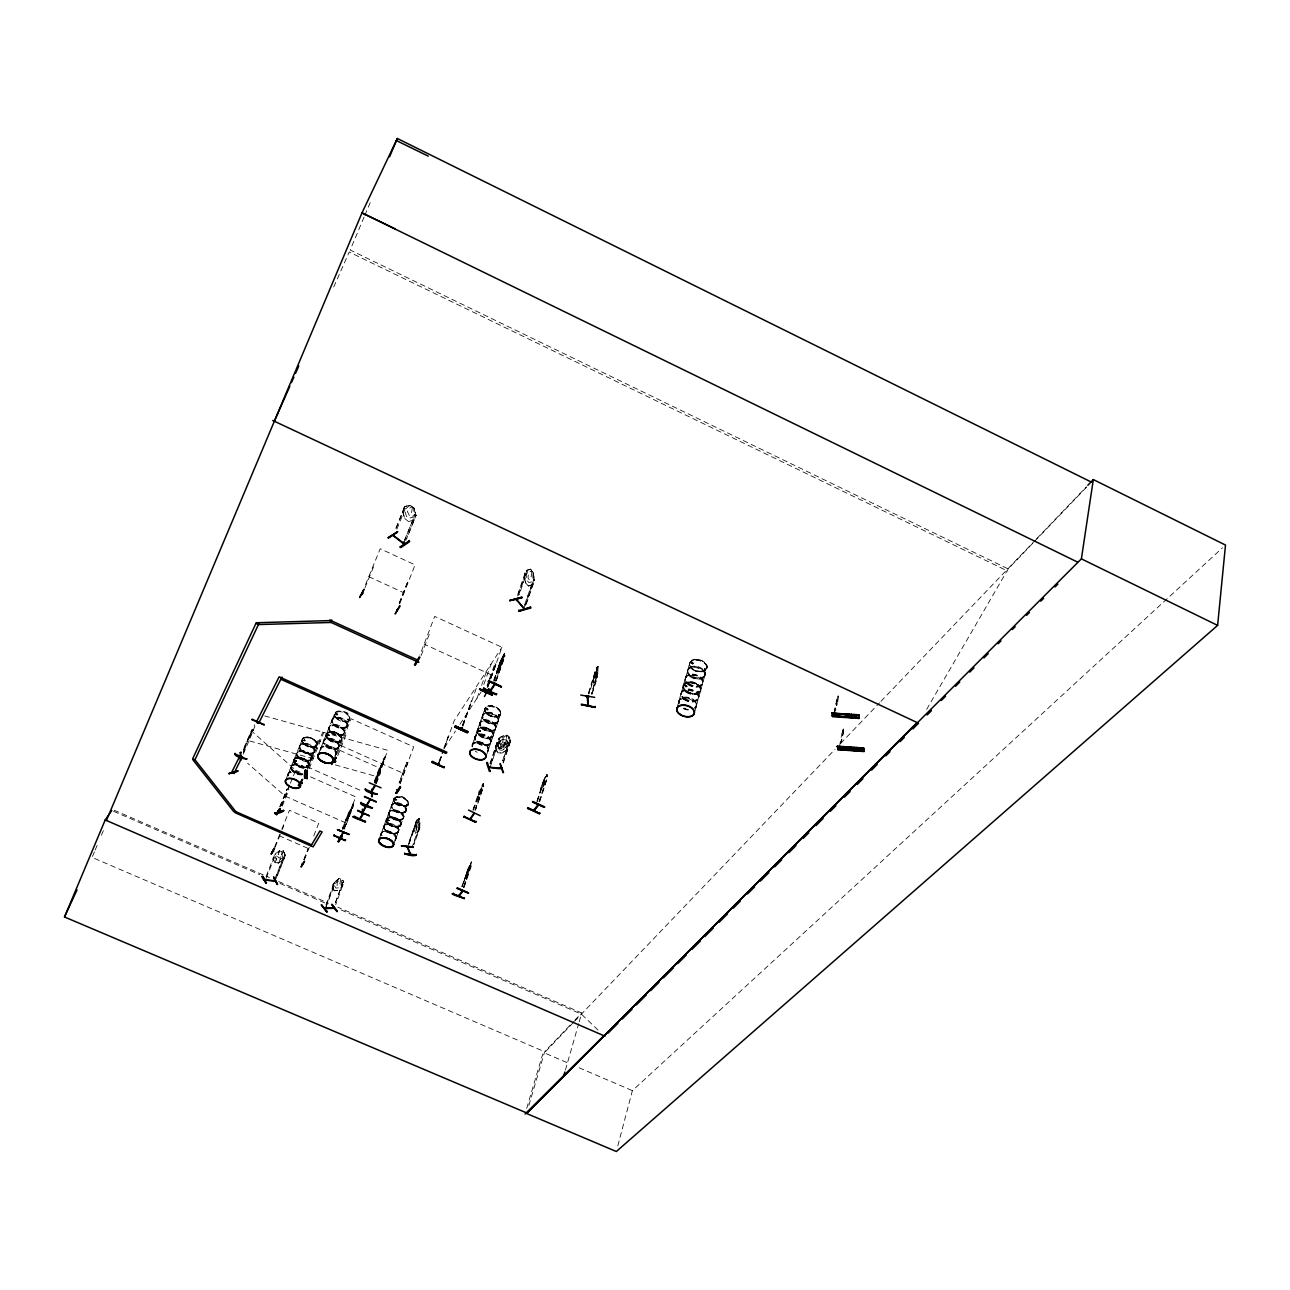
<?xml version="1.0" encoding="UTF-8"?>
<svg xmlns="http://www.w3.org/2000/svg" width="1290" height="1290" viewBox="0 0 1290 1290"><rect width="100%" height="100%" fill="white"/><g stroke="black" fill="none" stroke-linecap="round" stroke-linejoin="round"><path stroke-width="0.75" stroke-dasharray="5 3.75" d="M252.598 729.624L253.404 730.495L252.195 729.447L243.278 751.441M405.06 812.2L405.947 811.346A7.869 4.257 20 0 1 393.128 809.717A7.869 4.257 20 0 1 397.256 803.444A7.869 4.257 20 0 1 405.899 811.362L406.447 809.523M474.865 810.168L483.411 783.627L483.734 786.158L475.655 809.798M592.029 694.278L597.463 677.024L596.899 675.718M488.491 749.861L488.426 748.232M481.767 790.125L477.574 798.526L477.671 796.14M463.803 887.73L471.431 861.849L462.126 886.149M836.855 699.648L838.226 695.842L835.501 711.209M838.468 696.535L837.613 702.937M843.725 730.543L841.064 742.443M843.692 730.962L841.274 742.46M843.515 730.543L843.289 729.076L841.87 734.203M495.989 727.689L498.214 721.046L497.73 722.223A8.337 4.886 19.2 0 1 483.976 720.675A8.337 4.886 19.2 0 1 488.862 713.531A8.337 4.886 19.2 0 1 497.714 722.255L497.747 722.19M488.491 749.442L490.732 742.734L490.265 743.911A8.401 4.854 19.2 0 1 476.429 742.314A8.401 4.854 19.2 0 1 481.315 735.236A8.401 4.854 19.2 0 1 490.248 743.943L490.297 743.83M491.135 741.798L495.602 728.608A8.353 4.87 19.2 0 0 486.669 719.836A8.353 4.87 19.2 0 0 481.783 726.963A8.353 4.87 19.2 0 0 495.553 728.56M347.204 726.238L347.558 724.512L346.204 727.366M465.98 876.232C469.35 871.314 464.158 879.441 466.045 873.846M479.574 723.9L475.043 736.977M502.6 760.729L509.792 739.944L502.697 761.019M703.018 681.539L701.889 684.845M696.648 704.404L695.778 707.5M698.89 696.374L697.938 699.535M685.119 679.878L686.087 676.621M398.739 829.502L397.514 832.856M543.3 782.901L543.251 783.933L546.25 776M680.91 694.681L681.781 691.569M391.37 807.266L392.611 803.783M704.743 675.638L702.873 682.426L702.969 681.233M705.162 673.219L704.356 676.541M281.736 854.931L281.897 851.4L280.736 851.303L278.221 854.593M395.756 839.322L394.756 840.258A7.934 4.209 20 0 0 389.854 832.227A7.934 4.209 20 0 0 381.034 835.259L382.243 831.792M317.356 748.458L316.26 747.894L317.469 748.345M678.75 701.728L677.379 706.646M340.689 879.135L339.834 884.295L337.045 885.924L337.254 882.618L339.609 879.167L340.737 879.216M682.99 687.376L683.894 684.071M683.168 685.506L684.7 690.15L692.794 693.891M684.426 685.861L685.587 685.087M685.716 686.232L685.054 685.425L685.925 685.506M685.861 686.586L686.715 685.748M686.264 686.731C688.65 686.861 684.684 683.378 684.99 686.087M687.135 686.377L686.232 685.216M699.035 671.542C693.02 672.348 684.538 662.754 693.198 659.899C698.067 658.626 703.985 660.399 706.678 664.801C707.468 665.672 706.807 670.074 707.194 666.414M689.441 664.656L689.521 663.157M691.085 662.657L692.666 664.221M690.86 662.947L691.569 662.447L691.198 663.512M691.891 663.463L693.02 663.479L692.649 662.512M693.488 663.318L692.262 663.882M693.536 663.689L692.73 662.996M339.254 745.959L337.803 748.41M697.648 691.779L699.083 692.037M697.664 691.65L698.503 691.214L697.697 691.924M331.74 720.852L333.142 718.32M415.977 824.616L416.331 830.357L418.96 826.374L419.976 821.053L419.202 818.457L417.105 821.472M321.678 746.765L320.323 749.087M704.356 669.107C705.146 668.059 704.582 670.445 704.63 668.51M705.098 669.188L704.937 668.801M311.858 758.02L311.535 759.197M314.792 750.764L314.486 751.409A7.917 4.338 21.9 0 1 301.86 749.796A7.917 4.338 21.9 0 1 305.536 743.201A7.917 4.338 21.9 0 1 314.518 751.328L316.921 745.314A7.885 4.338 21.9 0 0 308.004 737.187L303.166 737.977M834.033 712.773L837.855 696.116M839.596 745.943L841.951 732.897M299.344 746.604L300.602 744.346M414.687 831.002L415.106 824.294L416.622 820.118L419.202 818.457L416.767 820.247L408.495 843.321M419.605 827.648L420.153 821.004L419.073 818.441L415.525 833.517L418.105 831.84L419.605 827.648L419.202 826.584L412.51 845.901M296.394 754.215L297.732 751.49M698.745 697.422L702.534 683.603A8.966 5.563 15.3 0 0 690.876 675.492A8.966 5.563 15.3 0 0 688.231 684.764A8.966 5.563 15.3 0 0 702.502 683.732L702.566 683.571M380.566 765.809L381.663 766.373L380.566 765.809L374.277 782.433M531.948 572.034L530.771 578.952L529.271 579.694L528.352 578.63C526.997 576.694 529.964 568.826 532.077 572.002M681.007 693.762L679.072 700.599M380.437 766.986L380.324 768.147L385.21 756.682M503.261 655.917L500.504 663.334L503.777 655.126M498.924 667.817L499.037 666.849M700.76 690.682C701.728 683.442 690.811 679.878 685.167 682.974M700.857 690.36L700.051 692.085M488.507 749.796L487.959 751.167M375.729 780.821L375.6 781.998L378.18 776.854M479.751 791.77L479.638 792.786L482.686 784.981M683.103 685.828L685.151 683.007M468.06 869.654L467.947 870.702L470.866 863.171M284.542 855.06L285.396 855.593L284.381 855.173M482.186 716.531L479.961 722.9M266.256 878.087L275.834 854.012M414.687 514.355L416.122 515.178L406.753 538.559M596.786 676.008L591.546 694.197M836.243 701.744L836.484 700.212M705.082 674.412A8.933 5.579 15.3 0 1 690.843 675.476A8.933 5.579 15.3 0 1 693.488 666.188A8.933 5.579 15.3 0 1 705.082 674.412L706.888 667.769A8.885 5.579 15.3 0 0 695.375 659.561A8.885 5.579 15.3 0 0 692.73 668.849A8.885 5.579 15.3 0 0 706.888 667.769M348.864 813.571L348.687 814.78L351.17 809.83M384.549 759.02C387.387 753.054 379.357 764.583 381.905 764.486L374.777 782.949L384.033 758.536M380.179 772.646L380.389 770.42L376.922 777.66M595.254 672.912L594.674 679.556L596.738 675.46L598.012 666.414L596.996 677.024M379.454 768.969L379.179 771.323L379.389 769.066M380.389 770.42L380.518 772.952L376.116 784.207M594.948 672.429L593.577 679.975L594.787 672.396M419.185 826.616L419.959 827.648L413.848 844.708M331.707 721.191L332.03 720.11L329.401 726.56M493.522 735.268L492.812 732.398M485.298 711.999L484.589 709.113L487.572 706.211M477.155 730.35C477.026 736.493 485.314 739.364 490.49 738.154M926.655 709.387L1008.183 568.938L1033.145 542.88M290.879 767.727L292.12 765.034M342.721 829.696L353.396 803.444L352.734 806.008M353.396 803.444L353.444 806.008L344.478 829.099M403.818 816.715L403.367 818.457A7.885 4.241 20 0 0 394.595 810.684A7.885 4.241 20 0 0 390.467 816.941L386.532 818.569C384.678 825.036 395.175 828.599 399.997 826.164M353.525 803.509L347.574 817.86L351.509 809.894M538.978 801.558L547.186 776.854L547.008 774.597L542.284 786.513L542.09 785.271M388.548 813.668L388.725 814.522M837.307 703.743L836.662 705.614M386.887 822.472L386.145 819.65M407.511 805.557C379.26 807.766 402.141 783.901 408.366 804.67L407.495 805.524M596.835 675.831L591.497 693.391M834.243 712.79L836.178 702.615M381.566 764.648L381.34 765.631L382.808 762.632M376.841 778.515L376.615 779.499L378.067 776.532M419.476 820.779L417.847 826.971L416.96 827.809L416.638 826.987C416.38 825.616 418.492 818.392 419.605 820.795M326.015 734.978C328.434 727.334 343.93 733.397 341.528 740.557M326.015 735.026L326.499 733.462M317.372 744.378L314.937 747.039L311.454 747.281M483.234 783.707L478.654 795.317L478.59 794.092M309.084 764.954L306.907 761.019M696.519 705.34L698.454 698.454M383.565 827.132L384.952 824.471M303.118 767.873L295.781 764.615L293.717 760.342A7.982 4.322 21.8 0 1 304.65 759.713A7.982 4.322 21.8 0 1 306.536 767.598L308.858 765.792M302.005 740.138L303.166 738.025M288.138 774.032L287.864 775.08L289.121 772.355M617.829 1145.81L632.39 1090.647L1222.533 547.782M295.829 760.116L294.668 760.245L295.297 761.165M295.491 761.181L296.636 760.794M303.456 740.363L305.085 740.944L304.424 739.622M291.137 766.712L288.476 773.097M296.636 753.296L291.605 765.551M299.603 746.039L297.055 752.215M304.698 740.718L305.117 740.234M307.762 765.954L306.536 765.905L307.697 765.712M308.762 766.099C310.503 759.762 299.861 755.472 294.878 758.262L293.927 759.471M315.179 745.298L316.131 745.668L314.921 745.427M315.953 745.056L315.421 744.83M694.81 711.483L696.213 706.517M314.808 750.312L313.406 753.183M323.613 741.089C321.661 744.314 326.37 736.429 323.742 740.347M685.2 678.959L681.394 692.488M689.747 663.044L687.844 669.703M328.321 734.397L326.999 735.042M328.757 728.576L330.143 725.69M337.706 714.515L336.513 715.031L335.4 713.789M336.658 714.434L337.48 714.337M565.407 1070.055L578.646 1023.776M579.194 1021.841L581.726 1012.989L337.786 907.193M337.69 714.821L337.061 713.693M339.238 740.234L340.286 740.17M339.351 740.154L340.576 740.508L339.625 740.444M340.254 740.734L340.125 740.089M336.319 752.941L335.9 754.763M528.868 1105.417L544.67 1051.737L573.502 1021.599M348.477 719.707L347.655 719.159L348.332 719.675M526.691 1108.4L542.719 1053.995M335.997 754.069L338.512 747.684M338.947 746.555A8.143 4.515 21.6 0 0 329.772 738.154A8.143 4.515 21.6 0 0 325.854 744.975A8.143 4.515 21.6 0 0 338.947 746.555L343.962 733.962M347.252 725.577A8.095 4.547 21.6 0 0 338.173 717.159A8.095 4.547 21.6 0 0 334.223 724.045A8.095 4.547 21.6 0 0 347.252 725.577L349.655 719.449A8.062 4.547 21.7 0 0 340.625 711.064A8.062 4.547 21.7 0 0 336.69 717.95A8.062 4.547 21.7 0 0 349.655 719.449M379.373 773.71L380.324 770.565L379.631 773.291M320.597 748.555L318.84 752.973M323.58 741.121L320.968 747.555M329.063 727.479L324.016 740.073M311.6 758.601L314.196 752.28A8.046 4.402 21.9 0 0 305.182 743.911A8.046 4.402 21.9 0 0 301.441 750.619A8.046 4.402 21.9 0 0 314.308 752.183M352.347 806.718L353.46 803.638M588.482 693.02L596.222 667.865L596.915 668.946L589.03 693.923M588.546 693.843L596.851 668.123M591.965 693.472L597.399 676.202M471.043 864.59L463.771 887.085M467.835 868.767L462.513 886.327M537.011 800.945L543.138 782.014L547.008 774.597M537.011 801.687L543.348 782.691L542.526 783.062M537.43 801.122L545.606 776.612M539.381 801.735L547.524 777.16L546.879 774.532M539.817 801.187L547.524 777.16M378.76 774.677L379.824 771.839M383.517 760.761L384.581 757.907M351.783 807.653L352.863 804.815M500.246 661.915C499.053 664.882 504.6 649.402 504.551 655.723L495.505 680.991M464.158 887.246L471.801 864.526L471.495 862.043L467.012 873.137L466.964 871.846M503.116 762.68L510.776 740.331C509.647 733.059 501.407 734.687 498.117 739.38L495.086 748.023L497.811 752.763L502.1 753.134L507.809 749.087L502.068 753.038L497.779 752.683L495.247 747.99M461.772 886.633L470.189 863.736L462.159 886.794M503.213 762.971L510.808 740.412L509.405 740.25M463.416 887.568L471.366 864.203M473.301 809.507L483.282 783.562L482.928 786.529L483.734 786.158M473.317 810.233L482.218 785.658M490.055 763.47L498.198 739.331L503.793 735.397C509.84 733.236 509.05 740.009 507.422 743.459L503.81 745.83L501.036 745.604L499.149 742.766L503.793 735.397M490.152 763.761L498.198 739.331L499.407 739.525L490.039 767.55M475.268 810.346L483.331 786.707M491.2 763.567L499.407 739.525M486.524 754.989L488.072 750.457M500.778 713.483L498.601 720.126M472.914 810.056L478.977 791.883L483.411 783.627L481.944 785.755M347.171 726.254L347.139 726.367A8.224 4.628 21.6 0 1 333.82 724.867A8.224 4.628 21.6 0 1 337.819 717.885A8.224 4.628 21.6 0 1 347.042 726.431L347.123 726.351M492.103 736.397L491.006 736.606L491.78 735.8M498.44 715.031C500.762 715.595 497.601 713.612 499.488 714.918M491.087 736.461L491.958 736.171L490.877 736.493M499.375 714.418L498.311 714.918M393.692 799.365L394.063 798.317M387 819.908L389.193 820.198M387.129 819.827L387.935 820.601M394.917 798.962C395.24 801.961 398.691 798.317 395.724 800.058M395.562 798.865C394.788 798.671 397.997 801.009 395.288 798.945M388.951 820.214L387.709 819.456M388.419 820.811C391.08 820.182 386.71 821.375 387.677 819.537M479.219 731.011L480.396 730.656L478.8 730.092M486.62 708.839L487.846 709.468L487.007 708.887M495.941 681.201L504.987 655.933L504.438 653.53M496.376 680.54L504.987 655.933M479.541 731.43L480.251 730.737M487.701 709.565L487.556 708.662M524.691 604.591L533.673 578.952M523.821 608.106L533.963 579.065L534.705 579.936L525.852 605.349M525.433 605.462L534.302 580.049L533.254 572.389L530.335 569.148L527.417 572.212L526.207 575.63L527.046 580.452L528.868 582.564L531.641 581.967L532.835 578.549L533.044 572.486L530.464 569.1L525.965 570.454L524.353 575.018L525.514 582.838L528.465 586.079M499.327 664.963L499.44 666.027C513.92 635.131 497.085 664.108 496.569 673.848L501.165 664.463M493.909 679.846L499.714 662.818M493.683 681.088L502.939 656.126M494.36 680.04L500.294 662.205M494.118 681.281L500.73 662.399M472.35 744.653L474.575 738.267M482.621 715.353L484.847 709.049M495.941 680.33L504.487 655.53M486.378 709.21L487.152 710.161M517.854 594.19L525.965 570.454M517.629 595.883L526.594 570.47L527.336 571.341L519.032 594.948M518.612 595.061L526.836 571.002M487.023 685.732L489.12 680.04M489.587 678.459L494.876 663.689L496.005 664.221L490.458 679.395M487.475 686.457L496.005 664.221M487.265 687.618L489.813 680.362M490.458 678.54L495.57 664.011M487.91 686.651L489.829 681.201M488.168 686.264L490.087 680.814M490.732 678.991L501.955 647.306L434.682 616.394L419.911 655.143M477.042 698.229L478.993 692.698M481.622 685.296L486.846 670.526M483.863 684.426L491.055 664.06M398.868 825.116L399.803 825.584M406.237 804.396L407.366 804.347L406.398 804.492M399.061 824.778L399.158 825.003M462.384 725.351L471.914 701.051L470.673 702.082M462.804 724.738L471.511 701.663M462.562 725.931L471.495 700.857M462.997 726.125L477.429 684.99M406.608 804.154L407.043 804.847M395.788 839.226L396.062 836.839M413.445 844.676L419.701 826.971M408.898 843.37L416.751 820.118M407.479 847.546L416.783 820.279M409.156 844.047L417.186 820.327M439.035 761.535L443.115 750.2M443.792 748.297L448.259 736.38L444.599 747.91M439.455 761.729L443.534 750.377M444.212 748.49L454.193 720.707L501.955 647.306M439.842 761.148L441.89 755.472M288.122 774.065L286.364 778.418M393.837 844.095L395.643 839.419M395.869 838.548L398.271 832.147A7.917 4.225 20 0 0 389.628 824.165A7.917 4.225 20 0 0 385.5 830.389A7.917 4.225 20 0 0 398.352 832.066L398.288 832.163M398.529 831.212A7.788 4.16 20 0 0 389.951 823.439A7.788 4.16 20 0 0 385.887 829.567A7.788 4.16 20 0 0 398.529 831.212L403.012 818.924A7.756 4.176 20 0 0 394.466 811.184A7.756 4.176 20 0 0 390.386 817.344A7.756 4.176 20 0 0 402.996 818.957M403.447 817.747A7.756 4.176 20 0 0 394.917 809.959A7.756 4.176 20 0 0 390.838 816.119A7.756 4.176 20 0 0 403.447 817.747L405.641 811.732A7.74 4.192 20 0 0 397.127 803.944A7.74 4.192 20 0 0 393.063 810.12A7.74 4.192 20 0 0 405.641 811.732M406.076 810.523A7.74 4.192 20 0 0 397.578 802.735A7.74 4.192 20 0 0 393.498 808.911A7.74 4.192 20 0 0 406.076 810.523L408.269 804.476A7.708 4.192 20 0 0 399.803 796.704A7.708 4.192 20 0 0 395.74 802.896A7.708 4.192 20 0 0 408.269 804.476M379.599 837.823L381.195 833.501M383.888 826.181L381.469 832.566M384.323 824.987L388.87 812.7M389.322 811.491L391.547 805.476M394.256 798.268L391.967 804.347M400.126 783.498L413.687 746.862L351.09 718.772L335.932 757.085M400.271 783.288L407.834 762.825L406.785 762.342L399.061 783.014M399.207 782.804L406.785 762.342M492.103 737.154L486.733 738.09L482.573 736.767M335.319 902.613L343.011 882.134L343.785 882.505L335.722 904.661M335.497 902.855L343.075 882.102M325.483 908.531L335.158 883.005C331.707 882.344 331.949 888.987 334.207 890.713L337.577 890.616L342.35 886.407L343.962 882.747L343.075 882.763M325.967 904.903L334.078 882.795L338.722 878.587L342.124 878.555L343.801 882.505L342.076 878.474L340.963 885.488L337.916 887.955L335.739 888.02L334.465 885.682L338.722 878.587M325.983 906.467L334.9 882.36M421.233 655.417L429.457 633.745L428.151 633.471L429.457 633.745M374.342 781.159L379.341 767.985L317.872 740.573L307.036 767.421M374.374 782.756L385.146 756.472M375.39 782.756L381.679 766.115M375.713 782.707L387.742 750.296L264.789 715.966M376.051 782.159L384.759 758.746M375.777 784.126L384.888 758.81M681.362 692.52L681.991 691.295M342.608 828.228L348.848 811.974L349.864 812.426L348.719 812.168L342.479 828.422M343.527 828.502L349.8 810.878M343.511 828.873L355.782 796.881L310.245 776.725M344.091 828.922L352.992 805.669L344.398 828.406M500.988 660.722C505.503 651.111 496.602 674.638 497.972 667.236M483.863 713.515L482.267 717.434M481.17 721.094L479.638 725.061M477.639 729.108L477.123 732.059M486.104 708.984L486.346 709.532M478.88 730.237L478.171 730.769M486.572 709.822L487.926 709.242L487.056 708.694M488.184 709.693L487.072 709.871M488.088 750.457L487.62 751.602A8.45 4.838 19.1 0 0 480.719 743.33A8.45 4.838 19.1 0 0 471.979 747.265M303.843 859.704L308.02 849.046M303.956 859.511L308.133 848.868M304.343 859.93L309.326 847.304M313.76 835.92L318.759 823.149L289.46 810.265L281.8 829.244M337.754 755.714L345.913 735.139L344.72 734.881L345.913 735.139M399.174 603.398L407.785 581.548M399.336 603.123L407.946 581.274M399.771 603.672L415.057 564.891L380.211 548.766L364.377 587.418M333.771 759.616L335.9 754.747M346.768 726.802A8.095 4.547 21.6 0 1 333.739 725.27A8.095 4.547 21.6 0 1 337.69 718.385A8.095 4.547 21.6 0 1 346.768 726.802L343.188 734.8M328.918 734.655L329.111 735.219M278.608 863.01L283.397 850.9L279.769 850.562L274.625 854.286L273.012 858.302L274.98 862.655L278.608 863.01L283.671 859.221M274.851 878.925L284.51 854.851M276.431 875.523L284.429 855.496M275.834 879.022L285.38 855.254L283.397 850.9L282.268 858.108L278.979 860.269L276.641 860.043L275.238 857.431L279.817 850.739M277.414 875.62L285.413 855.318M498.021 721.868L496.94 722.9L498.021 721.868A8.482 4.966 19.2 0 1 484.024 720.272A8.482 4.966 19.2 0 1 488.991 713.015A8.482 4.966 19.2 0 1 497.988 721.868L498.553 718.981M495.102 729.834A8.369 4.87 19.2 0 0 486.233 721.11A8.369 4.87 19.2 0 0 481.347 728.237A8.369 4.87 19.2 0 0 495.102 729.834L495.941 726.528M493.038 736.461L493.554 733.542L490.184 729.398L481.976 727.109L477.542 729.414L480.041 727.786M309.229 768.614L323.774 732.51M266.143 876.41L274.802 854.367M274.98 862.655L279.769 850.562M332.498 718.965L334.981 712.87M404.673 539.768L415.09 514.388L403.544 543.154M405.721 540.558L416.122 515.178M499.714 664.882L501.552 660.303M480.041 722.271L481.202 721.078M490.635 743.411L491.087 740.686M307.375 766.26L307.02 765.405M274.641 846.982L281.075 831.018M275.141 847.191L281.688 831.05M282.3 829.47L283.832 825.745M306.165 772L311.116 759.762A7.934 4.322 21.8 0 0 302.102 751.635A7.934 4.322 21.8 0 0 298.425 758.214A7.934 4.322 21.8 0 0 311.116 759.762M308.117 768.308L322.79 732.075M395.869 528.303L404.608 506.728M396.175 528.094L404.947 506.535L405.979 507.325L404.641 506.744M396.917 529.11L405.624 507.647M279.736 806.863L287.073 788.867M280.043 806.782L287.38 788.787M281.22 805.734L289.653 785.046M290.395 783.207L292.653 777.66M293.411 775.806L295.668 770.259L251.308 730.785L243.036 750.103M281.526 805.637L288.847 787.642M282.252 806.185L288.96 789.786M302.553 738.912L300.006 745.007M364.973 587.708L374.036 565.649M295.071 761.326C298.99 762.535 293.556 758.52 295.62 760.923M304.553 739.88L303.698 740.154M339.399 741.895L331.836 740.766M377.535 776.661L379.292 772.436M498.924 666.075L501.117 660.367M94.412 851.868L92.074 857.399L544.67 1051.737M95.186 850.013L97.524 844.482M101.41 835.259L103.748 829.728M364.086 217.091L350.171 250.002L1008.183 568.938M364.86 215.269L370.262 202.466M243.326 750.006L252.195 729.447M243.762 750.183L254.614 724.819M243.326 752.489L245.648 747.071L244.584 746.491L245.648 747.071M243.31 754.134L253.421 730.237M333.755 286.977L349.219 252.034L1007.796 571.131M499.456 667.011L501.939 659.448M351.09 809.459L349.687 812.345L352.476 805.444M597.705 668.156L595.383 676.75L597.867 668.172M379.244 771.178L383.34 762.938L379.179 771.323M376.277 778.676L379.421 772.5L376.438 778.692M375.6 783.062L378.422 776.838M499.746 666.898L502.778 659.932M501.213 664.415L496.634 673.686M467.206 874.362L470.076 868.428M545.428 776.709C544.058 777.935 538.22 793.431 542.816 787.593M542.687 787.61L545.783 781.224L541.091 789.706L541.01 787.303M707.065 667.994L703.34 671.171L699.051 671.51M349.832 810.813L349.606 811.442M685.538 677.782L688.457 668.494M254.969 726.431L247.906 740.492L316.034 759.504M495.489 729.35L494.328 730.446M596.319 669.51L597.98 666.591L596.367 668.026L596.915 668.946M542.816 782.45L543.654 781.095M683.12 685.78L685.071 683.345L688.86 682.233A8.966 5.547 15.3 0 1 700.615 690.44A8.966 5.547 15.3 0 1 686.361 691.44A8.966 5.547 15.3 0 1 688.989 682.216A8.966 5.547 15.3 0 1 700.599 690.489A8.966 5.547 15.3 0 1 686.345 691.505A8.966 5.547 15.3 0 1 688.973 682.265M685.796 685.022L685.345 685.99M685.119 685.296L685.425 686.457M704.501 668.591L705.195 668.72M698.954 691.569L697.971 691.392M493.119 736.187L490.506 738.122M338.448 747.797A8.159 4.515 21.6 0 0 329.272 739.396A8.159 4.515 21.6 0 0 325.354 746.217A8.159 4.515 21.6 0 0 338.448 747.797L338.625 747.523M400.98 825.036C396.998 828.519 390.112 825.971 386.968 822.198M311.487 759.294L310.487 760.39M341.624 740.299C337.464 745.185 326.983 741.25 326.048 735.01M326.354 733.784C331.127 728.689 341.092 734.365 341.979 739.025M294.039 759.181L293.846 762.003M381.905 764.486L381.018 764.809M379.212 772.597L380.502 770.469M407.834 762.825L406.64 762.567M444.437 747.878L455.483 731.043M459.901 724.319L481.235 691.827M487.781 681.878L492.135 675.25L424.136 644.178M498.343 669.268L499.762 666.833L498.134 669.365M494.876 663.689L495.844 664.463M395.514 839.564L395.514 839.613A7.821 4.144 20 0 0 388.709 832.405A7.821 4.144 20 0 0 380.985 835.694M479.122 791.915L479.912 791.56L478.945 791.899M477.574 798.526L479.025 796.478M474.72 739.138L475.381 736.01M468.238 869.331L467.367 869.605M679.588 699.535L678.653 703.179A9.03 5.531 15.4 0 1 688.925 698.954A9.03 5.531 15.4 0 1 695.439 708M475.365 736.042L476.268 735.171M487.797 751.328L487.846 751.264A8.562 4.918 19.1 0 0 480.896 742.83A8.562 4.918 19.1 0 0 472.027 746.813M842.322 732.526L843.241 729.672M304.101 739.88L304.23 739.493M336.48 713.418L335.803 714.112L336.916 713.547M294.781 760.181L295.475 761.261M347.558 719.24L348.623 719.53M574.872 1020.164L581.726 1012.989M573.163 1022.728L544.332 1052.85L570.019 1063.863M574.534 1021.309L834.969 749.361M840.532 743.54L879.554 702.808M880.941 701.341L1035.322 540.139M1036.708 538.688L1086.422 486.781M1034.532 541.445L1087.212 486.443M700.131 691.763L697.035 693.859M387.306 818.053L386.145 819.682M478.493 730.156L478.687 731.382L480.541 731.285M399.981 826.132L401.367 823.955C400.626 818.553 393.498 816.264 388.742 817.134M490.522 743.556A8.53 4.934 19.2 0 1 476.478 741.911A8.53 4.934 19.2 0 1 481.444 734.703A8.53 4.934 19.2 0 1 490.522 743.556L489.523 744.507M473.559 742.879L472.027 746.926M389.967 810.975L388.709 814.522M387.29 818.021L388.629 817.457M593.787 683.055C598.157 678.717 591.61 686.715 593.61 679.911M402.432 819.408L403.351 818.489A7.885 4.241 20 0 1 390.467 816.941M596.222 668.01L597.851 666.398M308.02 766.744L306.633 767.615M340.753 741.218L335.69 742.395M684.829 685.2L685.909 686.909M294.717 758.585L299.522 757.714L306.907 760.987M410.059 505.261L406.414 508.26L405.028 511.646L406.414 516.242L408.93 518.177L412.526 517.419L413.897 514.033L413.8 508.163L410.043 505.1L414.009 508.018L415.993 515.468M281.026 856.705L279.204 858.14L277.511 856.367M509.26 744.604L503.616 748.829L499.311 748.377L503.568 748.619L509.195 744.749L506.422 739.992M404.947 506.535L410.156 505.196L404.512 506.583L402.577 511.179L404.77 518.515L408.543 521.579M414.009 508.018L415.751 515.484L414.767 514.662M413.977 519.918L408.446 521.66L404.77 518.515M337.383 714.434L336.561 713.87M347.558 721.271C359.265 705.727 315.099 710.935 343.962 721.562M327.144 734.526L327.596 734.381M295.587 760.971L296.523 761.003M478.767 730.495L480.17 731.14M698.841 692.843L692.794 693.875M691.472 660.625L693.182 659.851M691.505 662.399L693.004 662.963M705.291 669.397L704.308 669.3M406.173 806.121L407.447 805.557M528.336 585.934L532.754 584.563L534.705 579.936M526.594 570.47L530.335 569.309M533.254 572.389L534.302 580.194L533.431 579.226M525.514 582.838L524.482 574.985M532.706 584.757L528.336 586.112L525.74 582.741M275.721 854.351L274.931 854.609M337.351 714.902L336.351 714.628M345.881 721.578L343.978 721.529L347.558 721.32M691.682 662.592L692.537 662.883M487.588 706.162C496.021 701.808 508.066 717.466 494.086 716.837M328.982 735.784L327.096 734.768M304.875 740.879L303.908 740.621M486.137 708.565L486.91 708.436M296.152 757.649L297.78 757.375M480.057 727.737L486.072 727.899L492.796 732.365M479.041 731.382L480.009 731.333M697.035 693.907C691.779 695.052 684.651 693.036 683.023 687.36M305.117 767.631L306.73 767.373M388.629 817.425L394.111 817.667L399.336 820.44M397.014 826.955L398.642 826.713M695.262 659.513L697.519 659.545M691.891 662.56L692.843 662.818M688.86 682.184L695.713 683.49L700.373 687.554M686.264 686.925L685.28 686.554M335.981 713.499L336.9 713.676M330.256 731.865L332.175 731.914M486.636 738.38L488.668 738.428M328.482 735.348L327.531 734.784L328.708 735.413M328.337 735.687L329.353 735.316L327.902 734.397M297.651 757.682L299.522 757.746M307.133 765.76L306.601 766.018M506.341 736.171L504.954 736.058L498.779 743.862L497.65 747.152L499.553 749.99L502.31 750.232L505.938 747.845L507.051 744.556L506.373 736.268M498.375 739.718L499.504 739.815M509.582 740.637L510.711 740.734L507.921 735.735M274.931 862.591L278.592 862.897M414.735 830.937L415.67 833.388M598.028 669.542L597.463 677.024M593.819 682.878L593.771 679.927M494.07 716.869L488.023 714.676M479.67 731.14L478.767 731.237M336.609 713.676L335.997 714.499M843.289 729.076L843.531 730.124M333.755 741.702L335.787 742.105M311.438 747.313L304.166 744.072M305.037 767.566A7.934 4.305 21.8 0 0 305.859 760.165A7.934 4.305 21.8 0 0 294.007 759.746A7.934 4.305 21.8 0 0 303.198 767.502L297.458 765.486L293.959 761.697M392.225 817.279A7.756 4.16 20 0 1 400.771 825.036A7.788 4.176 20 0 1 388.145 823.391A7.756 4.16 20 0 1 392.225 817.279A7.788 4.176 20 0 1 400.803 825.036A7.756 4.16 20 0 1 388.161 823.407A7.788 4.176 20 0 1 392.225 817.247L394.111 817.699M388.403 820.972L387.532 820.65M335.303 764.922L377.696 776.854M395.837 799.784L395.014 799.752M489.91 715.676L491.974 716.418M688.183 692.924L690.392 693.73M579.194 1067.814L632.39 1090.647M114.149 810.217L269.4 877.539M278.64 881.554L328.547 903.194M113.649 811.329L259.709 874.652M280.043 883.473L328.111 904.322M341.06 909.934L581.403 1014.133L598.27 1030.307M279.172 835.759L308.745 848.691M348.752 815.941L347.623 817.731M345.817 822.875L285.122 796.14L247.68 763.293M295.668 770.259L302.957 773.5M307.278 766.824L362.055 791.109M340.576 745.378L403.802 773.581M545.735 776.677L542.929 783.256M368.779 576.662L404.028 592.884M397.078 804.267L398.836 805.202M328.466 734.639L329.031 735.429L328.515 734.478M331.74 740.992L327.079 737.445L326.144 734.72M488.152 728.689L490.039 729.737M482.525 736.929L477.236 731.801M695.697 683.523L697.664 684.651M338.125 734.058L339.705 735.268M490.168 729.414L491.748 730.672M488.039 714.628L485.314 712.015M304.198 744.024A7.934 4.37 21.9 0 1 307.891 737.38A7.934 4.37 21.9 0 1 316.872 745.556A7.934 4.37 21.9 0 1 304.198 744.024L302.037 740.138M399.32 820.472L400.464 821.698M526.191 570.583L526.836 571.551M337.577 890.616L334.207 890.713M332.498 886.665L334.303 890.616M335.158 883.005L334.078 882.795L338.738 878.683M509.292 744.701L506.519 739.896L502.262 739.541L496.585 743.653L499.343 748.474M499.44 748.361L496.763 743.717M400.545 821.408L401.351 823.875M285.235 855.27L283.3 850.997M700.454 687.231L700.905 689.15M402.657 511.114L404.56 518.661M678.653 703.066L678.653 702.937A9.175 5.612 15.4 0 1 689.086 698.39A9.175 5.612 15.4 0 1 695.697 707.581M317.356 744.314L313.712 739.202L307.939 737.106A7.917 4.354 21.9 0 0 304.295 743.782A7.885 4.338 21.9 0 0 316.921 745.314M383.727 827.938L383.582 826.713L383.727 827.906M347.365 723.577L347.542 724.819M406.302 808.782L406.414 809.862M320.339 749.264L320.339 749.313A8.304 4.579 21.5 0 1 331.482 747.942A8.304 4.579 21.5 0 1 333.642 756.391M403.77 817.102L403.625 815.909M497.763 669.429L497.875 670.51C501.536 665.156 503.471 657.336 502.745 657.916M593.722 680.007L593.932 683.071M484.621 709.161L484.701 710.532M496.473 671.59L496.424 673.783M477.203 752.28A8.45 4.838 19.1 0 1 475.317 751.248M472.172 746.41A8.562 4.918 19.1 0 1 482.089 742.766A8.562 4.918 19.1 0 1 487.007 751.796M472.446 745.975A8.417 4.838 19.1 0 1 482.218 742.395A8.417 4.838 19.1 0 1 487.056 751.28M382.098 835.694A7.804 4.144 20 0 1 384.275 830.808A7.804 4.144 20 0 1 393.869 833.534A7.804 4.144 20 0 1 395.014 839.338M381.179 834.872A7.934 4.209 20 0 1 389.999 831.856A7.934 4.209 20 0 1 394.95 839.838M688.247 710.048A9.03 5.531 15.4 0 1 681.813 707.694M688.392 709.661A9.175 5.612 15.4 0 1 683.829 708.404M678.75 702.453A9.175 5.612 15.4 0 1 690.344 698.341A9.175 5.612 15.4 0 1 694.568 708.226M686.167 708.807A9.175 5.612 15.4 0 1 683.942 707.984M679.54 703.518A9.03 5.531 15.4 0 1 683.361 697.293A9.03 5.531 15.4 0 1 694.552 700.389A9.03 5.531 15.4 0 1 694.584 707.678M302.924 768.163A7.917 4.289 21.8 0 1 293.62 761.165A7.917 4.289 21.8 0 1 303.247 759.52A7.917 4.289 21.8 0 1 307.568 767.373M303.102 767.808A7.982 4.322 21.8 0 1 293.749 760.374M302.295 774.613A8.095 4.37 21.8 0 1 292.185 770.404A8.095 4.37 21.8 0 1 293.765 764.68A8.095 4.37 21.8 0 1 304.134 767.889M302.053 774.951A7.966 4.305 21.8 0 1 292.12 770.823A7.966 4.305 21.8 0 1 293.652 765.18A7.966 4.305 21.8 0 1 303.876 768.34M302.44 774.226A8.095 4.37 21.8 0 1 292.346 770.033A8.095 4.37 21.8 0 1 293.91 764.309A8.095 4.37 21.8 0 1 304.279 767.518M302.553 773.726A7.966 4.305 21.8 0 1 292.62 769.598A7.966 4.305 21.8 0 1 294.168 763.97A7.966 4.305 21.8 0 1 304.359 767.115M303.182 767.598A7.966 4.322 21.8 0 1 293.846 760.165A7.966 4.322 21.8 0 1 304.73 759.52A7.966 4.322 21.8 0 1 306.617 767.389M287.831 775.193A8.014 4.289 21.8 0 1 292.637 772.355A8.014 4.289 21.8 0 1 300.909 775.677M288.122 775.983A8.111 4.354 21.8 0 1 291.863 771.872A8.111 4.354 21.8 0 1 301.167 775.226M288.283 775.613A8.111 4.354 21.8 0 1 292.024 771.485A8.111 4.354 21.8 0 1 301.312 774.855M288.557 775.193A7.998 4.305 21.8 0 1 292.25 771.13A7.998 4.305 21.8 0 1 301.409 774.452M320.291 749.732A8.175 4.499 21.5 0 1 330.305 747.974A8.175 4.499 21.5 0 1 334.674 756.134M320.694 750.183A8.304 4.579 21.5 0 1 325.257 745.862A8.304 4.579 21.5 0 1 334.997 750.2A8.304 4.579 21.5 0 1 333.788 756.021M321 749.764A8.175 4.499 21.5 0 1 325.483 745.507A8.175 4.499 21.5 0 1 335.061 749.78A8.175 4.499 21.5 0 1 333.884 755.505M500.069 663.286L499.843 664.882C505.293 650.176 497.763 673.751 499.359 666.237L497.263 670.784L500.052 663.286M497.875 748.958L501.858 746.523C501.52 751.183 506.486 749.99 502.826 745.959L506.132 742.846L502.342 745.249C502.407 740.799 497.94 742.024 501.359 745.846L497.875 748.958M412.332 507.792L411.204 514.565L409.285 515.371L407.463 511.678L408.269 509.679L411.188 506.76L412.429 507.728M705.082 675.138L705.098 675.17A9.078 5.66 15.3 0 1 690.505 676.395A9.078 5.66 15.3 0 1 693.198 666.962A9.078 5.66 15.3 0 1 704.969 675.331L705.082 675.17M505.003 744.378L504.342 746.313L500.972 747.781L500.214 745.959L503.487 740.428L504.858 740.541L505.003 744.378M506.486 740.009L505.841 741.927L502.471 743.395L502.262 739.541L506.551 739.976M344.349 732.897L344.349 732.946A8.111 4.531 21.6 0 1 331.304 731.349A8.111 4.531 21.6 0 1 335.239 724.496A8.111 4.531 21.6 0 1 344.349 732.897M311.583 756.263L312.503 756.94L311.583 756.263M338.835 747.313L338.835 747.345A8.288 4.579 21.6 0 1 325.435 745.813A8.288 4.579 21.6 0 1 329.418 738.88A8.288 4.579 21.6 0 1 338.738 747.426L338.819 747.345M495.457 729.366L495.441 729.398A8.498 4.95 19.2 0 1 481.396 727.834A8.498 4.95 19.2 0 1 486.362 720.594A8.498 4.95 19.2 0 1 495.376 729.447L495.425 729.398M479.138 734.591A8.369 4.854 19.2 0 0 492.893 736.203A8.369 4.854 19.2 0 0 484.008 727.512A8.369 4.854 19.2 0 0 479.138 734.591M486.62 713.128A8.304 4.886 19.2 0 0 500.31 714.676A8.304 4.886 19.2 0 0 491.506 705.969A8.337 4.902 19.2 0 0 486.588 713.16A8.337 4.902 19.2 0 0 500.326 714.708A8.337 4.902 19.2 0 0 491.49 705.969A8.304 4.886 19.2 0 0 486.62 713.128M479.3 734.155A8.353 4.838 19.2 0 0 493.038 735.751A8.353 4.838 19.2 0 0 484.169 727.076A8.353 4.838 19.2 0 0 479.3 734.155M486.427 713.757A8.288 4.87 19.2 0 0 500.069 715.305A8.288 4.87 19.2 0 0 491.297 706.614A8.288 4.87 19.2 0 0 486.427 713.757M481.525 727.431A8.498 4.95 19.2 0 0 495.521 729.06A8.498 4.95 19.2 0 0 486.491 720.191A8.498 4.95 19.2 0 0 481.525 727.431M484.169 719.885A8.466 4.966 19.2 0 0 498.117 721.481A8.466 4.966 19.2 0 0 489.136 712.628A8.466 4.966 19.2 0 0 484.169 719.885M484.411 719.417A8.337 4.886 19.2 0 0 498.15 720.997A8.337 4.886 19.2 0 0 489.313 712.274A8.337 4.886 19.2 0 0 484.411 719.417M478.896 735.284A8.353 4.838 19.2 0 0 492.651 736.896A8.353 4.838 19.2 0 0 483.766 728.221A8.353 4.838 19.2 0 0 478.896 735.284M478.993 734.897A8.417 4.886 19.2 0 0 492.844 736.509A8.417 4.886 19.2 0 0 483.895 727.77A8.417 4.886 19.2 0 0 478.993 734.897M476.623 741.508A8.53 4.934 19.2 0 0 490.668 743.153A8.53 4.934 19.2 0 0 481.573 734.316A8.53 4.934 19.2 0 0 476.623 741.508M476.865 741.041A8.401 4.854 19.2 0 0 490.7 742.669A8.401 4.854 19.2 0 0 481.75 733.962A8.401 4.854 19.2 0 0 476.865 741.041M388.322 822.988A7.74 4.144 20 0 0 400.9 824.616A7.74 4.144 20 0 0 392.37 816.876A7.74 4.144 20 0 0 388.322 822.988M395.53 803.493A7.692 4.176 20 0 0 408.027 805.073A7.692 4.176 20 0 0 399.578 797.333A7.692 4.176 20 0 0 395.53 803.493M395.627 803.122A7.756 4.225 20 0 0 408.221 804.718A7.756 4.225 20 0 0 399.707 796.914A7.756 4.225 20 0 0 395.627 803.122M390.596 816.57A7.885 4.241 20 0 0 403.399 818.215A7.885 4.241 20 0 0 394.74 810.313A7.885 4.241 20 0 0 390.596 816.57M393.257 809.362A7.853 4.257 20 0 0 406.044 810.991A7.853 4.257 20 0 0 397.401 803.073A7.853 4.257 20 0 0 393.257 809.362M387.935 824.068A7.74 4.144 20 0 0 400.513 825.697A7.74 4.144 20 0 0 391.983 817.957A7.74 4.144 20 0 0 387.935 824.068M388.016 823.713A7.804 4.176 20 0 0 400.706 825.358A7.804 4.176 20 0 0 392.112 817.554A7.804 4.176 20 0 0 388.016 823.713A7.804 4.176 20 0 0 400.69 825.374A7.804 4.176 20 0 0 392.096 817.57A7.804 4.176 20 0 0 388.016 823.73M385.436 830.792A7.788 4.16 20 0 0 398.078 832.437A7.788 4.16 20 0 0 389.499 824.665A7.788 4.16 20 0 0 385.436 830.792M385.629 830.018A7.917 4.225 20 0 0 398.497 831.695A7.917 4.225 20 0 0 389.757 823.794A7.917 4.225 20 0 0 385.629 830.018M688.263 684.345A9.095 5.66 15.3 0 0 702.76 683.297A9.095 5.66 15.3 0 0 690.956 674.928A9.095 5.66 15.3 0 0 688.263 684.345M686.49 690.989A8.933 5.531 15.3 0 0 700.728 689.973A8.933 5.531 15.3 0 0 689.118 681.765A8.933 5.531 15.3 0 0 686.49 690.989M692.553 669.51A8.869 5.563 15.3 0 0 706.694 668.43A8.869 5.563 15.3 0 0 695.181 660.238A8.869 5.563 15.3 0 0 692.553 669.51M692.617 669.139A8.949 5.612 15.3 0 0 706.872 668.059A8.949 5.612 15.3 0 0 695.278 659.803A8.949 5.612 15.3 0 0 692.617 669.139M688.602 683.426A8.949 5.563 15.3 0 0 702.873 682.378A8.949 5.563 15.3 0 0 691.247 674.154A8.949 5.563 15.3 0 0 688.602 683.426M690.472 676.799A8.933 5.579 15.3 0 0 704.711 675.75A8.933 5.579 15.3 0 0 693.117 667.51A8.933 5.579 15.3 0 0 690.472 676.799M688.392 683.942A9.095 5.66 15.3 0 0 702.873 682.894A9.095 5.66 15.3 0 0 691.069 674.525A9.095 5.66 15.3 0 0 688.392 683.942M690.634 675.992A9.078 5.66 15.3 0 0 705.082 674.912A9.078 5.66 15.3 0 0 693.31 666.543A9.078 5.66 15.3 0 0 690.634 675.992M686.167 692.182A8.949 5.531 15.3 0 0 700.406 691.166A8.949 5.531 15.3 0 0 688.779 682.958A8.949 5.531 15.3 0 0 686.167 692.182M686.232 691.811A9.014 5.579 15.3 0 0 700.583 690.795A9.014 5.579 15.3 0 0 688.876 682.523A9.014 5.579 15.3 0 0 686.232 691.811M684.087 699.18A9.143 5.628 15.4 0 0 698.648 698.164A9.143 5.628 15.4 0 0 686.764 689.795A9.143 5.628 15.4 0 0 684.087 699.18M684.055 699.583A8.998 5.547 15.4 0 0 698.374 698.6A8.998 5.547 15.4 0 0 686.683 690.36A8.998 5.547 15.4 0 0 684.055 699.583M684.216 698.761A9.143 5.628 15.4 0 0 698.761 697.761A9.143 5.628 15.4 0 0 686.877 689.376A9.143 5.628 15.4 0 0 684.216 698.761M684.426 698.245A8.998 5.547 15.4 0 0 698.761 697.245A8.998 5.547 15.4 0 0 687.07 689.005A8.998 5.547 15.4 0 0 684.426 698.245M298.506 757.827A8.062 4.386 21.8 0 0 311.39 759.391A8.062 4.386 21.8 0 0 302.247 751.135A8.062 4.386 21.8 0 0 298.506 757.827M308.004 737.187A7.885 4.338 21.9 0 0 304.311 743.798A7.917 4.354 21.9 0 0 316.969 745.314A7.917 4.354 21.9 0 0 308.004 737.154M296.136 763.857A7.917 4.289 21.8 0 0 308.794 765.422A7.917 4.289 21.8 0 0 299.796 757.327A7.917 4.289 21.8 0 0 296.136 763.857M304.085 744.394A7.869 4.322 21.9 0 0 316.663 745.91A7.869 4.322 21.9 0 0 307.762 737.799A7.869 4.322 21.9 0 0 304.085 744.394M296.023 764.035A7.982 4.338 21.8 0 0 308.794 765.615A7.982 4.338 21.8 0 0 299.715 757.456A7.982 4.338 21.8 0 0 296.023 764.035M298.909 757.004A7.934 4.322 21.8 0 0 311.6 758.552A7.934 4.322 21.8 0 0 302.586 750.425A7.934 4.322 21.8 0 0 298.909 757.004M301.36 751.006A7.917 4.338 21.9 0 0 314.018 752.538A7.917 4.338 21.9 0 0 305.053 744.411A7.917 4.338 21.9 0 0 301.36 751.006M298.651 757.456A8.062 4.402 21.8 0 0 311.551 759.02A8.062 4.402 21.8 0 0 302.392 750.764A8.062 4.402 21.8 0 0 298.651 757.456M301.602 750.248A8.046 4.402 21.9 0 0 314.454 751.812A8.046 4.402 21.9 0 0 305.343 743.54A8.046 4.402 21.9 0 0 301.602 750.248M330.804 732.591A8.111 4.531 21.6 0 0 343.866 734.123A8.111 4.531 21.6 0 0 334.755 725.722A8.111 4.531 21.6 0 0 330.804 732.591M330.885 732.188A8.24 4.612 21.6 0 0 344.14 733.752A8.24 4.612 21.6 0 0 334.884 725.206A8.24 4.612 21.6 0 0 330.885 732.188M328.353 738.735A8.111 4.515 21.6 0 0 341.399 740.299A8.111 4.515 21.6 0 0 332.288 731.914A8.111 4.515 21.6 0 0 328.353 738.735M328.531 738.315A8.095 4.515 21.6 0 0 341.56 739.863A8.095 4.515 21.6 0 0 332.449 731.495A8.095 4.515 21.6 0 0 328.531 738.315M336.448 718.562A8.046 4.547 21.7 0 0 349.397 720.062A8.046 4.547 21.7 0 0 340.383 711.677A8.046 4.547 21.7 0 0 336.448 718.562M331.046 731.817A8.24 4.612 21.6 0 0 344.301 733.381A8.24 4.612 21.6 0 0 335.045 724.835A8.24 4.612 21.6 0 0 331.046 731.817M333.965 724.496A8.224 4.628 21.6 0 0 347.204 726.044A8.224 4.628 21.6 0 0 337.98 717.498A8.224 4.628 21.6 0 0 333.965 724.496M328.095 739.412A8.095 4.499 21.6 0 0 341.124 740.96A8.095 4.499 21.6 0 0 332.014 732.591A8.095 4.499 21.6 0 0 328.095 739.412M328.208 739.041A8.159 4.547 21.6 0 0 341.334 740.605A8.159 4.547 21.6 0 0 332.159 732.156A8.159 4.547 21.6 0 0 328.208 739.041M325.58 745.443A8.288 4.579 21.6 0 0 338.899 747.039A8.288 4.579 21.6 0 0 329.579 738.493A8.288 4.579 21.6 0 0 325.58 745.443"/><path stroke-width="1.5" d="M240.23 759.858L240.295 752.522M240.746 752.65L240.875 760.1M333.336 908.063C336.98 908.208 320.968 907.547 325.403 908.563M334.449 908.337L324.58 908.547M519.08 611.218L530.609 606.961L530.819 608.042L519.048 611.17L518.806 610.154M274.722 813.361L283.397 810.346M275.06 813.668C294.249 805.508 276.737 816.215 274.802 812.781M304.65 777.918C306.778 759.31 302.618 780.418 305.553 777.564M305.601 770.727L305.327 778.112L305.794 770.324M305.666 774.693L306.827 775.048L305.633 774.855M307.214 770.888L307.262 778.821L307.149 770.807M307.068 771.259L306.714 778.515M832.082 713.693L858.85 715.305L831.921 713.096M832.018 712.951L832.501 716.676L859.172 718.417L832.324 715.66M837.404 746.297L837.5 747.249L863.752 749.087L863.703 747.942L864.106 751.554L837.871 749.7M837.887 749.716L837.807 748.587L864.139 751.022M858.737 715.418L831.986 713.435L858.818 715.853L858.753 714.676L859.108 718.014L832.308 715.644M581.451 704.114L595.141 707.452L595.303 706.356M362.474 593.868L361.651 593.868M397.433 609.88L396.852 609.622M371.359 793.221L370.391 792.657L371.649 793.011M371.972 789.544L371.988 796.914L372.181 788.98M372.117 789.48L371.584 796.236M917.109 722.529L526.497 1113.447L616.33 1151.519L1217.615 625.392L1225.5 545.057L1093.323 479.574L1087.793 485.346M242.246 756.698L240.569 756.327M241.327 756.134L242.085 756.94M257.371 722.981L258.242 722.658L257.323 722.884M399.948 606.316L395.143 613.959L399.803 605.558M304.424 861.639L301.054 867.025L304.537 861.139M587.821 696.89L587.273 697.745L588.079 695.794M588.417 704.921L588.417 705.872L587.837 697.051M526.497 1113.447L1081.391 558.86L1093.323 479.574M233.264 772.646L234.506 773.387L233.829 772.694M339.963 837.952L343.446 832.34M544.525 807.25L532.56 801.848M369.972 799.558L366.231 805.428L367.15 805.17M404.657 853.077C403.577 854.448 417.057 857.463 416.315 854.302M416.186 854.899L404.528 853.658M370.988 791.721L374.616 785.675M371.762 791.447L374.858 786.449M404.641 853.98L416.299 855.206M363.151 813.329L359.346 819.037L360.265 818.86M363.006 813.426L363.603 813.555M363.522 813.668L360.007 819.247M278.382 810.588L278.559 812.103L280.188 811.716M468.399 893.212L457.208 888.262M480.235 815.764L468.544 810.072M492.329 695.1L479.606 689.199M501.375 686.909L488.539 681.023M467.706 732.059L455.418 725.964M439.213 762.971L437.907 764.454L438.745 762.841M404.705 544.041L403.125 543.364L404.173 542.122M455.289 726.399L467.883 731.833L467.27 732.72L454.886 726.996L455.467 726.125L467.883 731.801M460.74 729.963L461.933 727.721M461.756 727.721L461.127 730.221L462.368 727.915M485.669 692.23L485.814 693.133M470.141 818.569L469.802 819.021M587.273 696.858L587.934 705.791M587.885 697.68L588.176 695.987M458.514 895.97L462.449 890.874M458.998 896.308L459.611 895.018M462.143 891.342L462.933 890.987M563.601 1076.376L564.843 1071.99M369.214 815.861L357.749 810.281M376.164 802.041L364.554 796.414M533.56 810.588L538.043 804.702M533.996 810.959L538.736 804.928M364.409 796.833L376.309 801.622M349.122 834.404L337.464 829.68L348.993 834.549M340.334 837.484L340.544 836.63M337.529 829.551L349.122 834.356M580.742 695.084L594.674 697.326M587.208 696.955L587.595 695.713M539.929 812.958L539.494 813.877L527.61 808.427M532.657 801.445L544.638 806.831M533.931 810.185L534.382 809.136M534.576 810.394L534.786 809.33M527.836 808.088L539.736 813.49L527.965 807.701M528.013 807.621L527.562 808.54M457.321 887.875L468.512 892.793M500.23 763.599L503.503 772.662L503.003 772M464.303 898.614C443.55 889.39 453.129 895.937 464.497 898.098M488.749 767.437C489.684 767.163 505.438 770.469 500.536 767.05L500.101 768.469L501.81 767.518M500.536 767.421L500.117 768.114M501.423 767.115L501.375 768.26M459.224 894.841L459.353 895.792M476.042 821.311L475.607 822.214L464.11 816.554M452.935 894.067L453.354 893.212M486.669 762.971L489.41 771.42L490.313 770.904M487.378 762.551L490.119 771.485M487.491 762.503L486.588 763.035M463.852 816.989L464.287 816.086M488.668 680.62L501.504 686.474M495.134 684.458L494.796 683.087M479.735 688.796L492.457 694.665M483.927 687.828L483.46 688.828L496.231 694.649L496.715 693.665M484.427 696.519L488.797 688.57L489.216 689.457M521.918 597.625L509.727 600.559L522.16 597.206M490.781 689.408L490.426 690.44M495.086 684.361L490.329 691.44L491.184 689.682M264.45 879.796L275.076 880.78M455.273 726.189L467.835 731.624M431.876 762.213L443.986 767.663L444.421 766.76M462.078 729.076L462.449 728.044M410.01 852.706L409.704 853.545L410.414 852.755M413.251 847.433L401.367 845.788L413.413 846.869M407.656 846.869L408.156 846.966M432.311 761.277L444.212 767.34M396.03 793.011L400.529 787.174L396.546 793.35L396.094 792.479M395.885 793.06L400.11 786.4M381.082 787.835L369.23 782.756M332.207 904.661L337.222 911.095M337.012 911.627L331.885 904.209M365.183 822.101C343.495 811.604 354.298 819.182 365.602 821.246M333.401 907.418L333.142 908.096M377.261 793.931C377.68 795.221 363.054 791.77 365.457 788.69M372.552 807.588C372.955 808.878 358.475 805.46 360.861 802.412M489.894 691.247L494.425 684.135M419.863 657.142L418.928 657.4M362.409 809.169C363.458 812.087 363.07 809.136 362.232 810.217M325.644 907.612L325.838 907.854M365.473 807.056L362.151 813.764L361.716 812.926M321.21 904.935L326.58 911.804L327.257 911.32M354.041 816.102L365.392 821.762M345.607 839.806L345.204 840.677L333.836 835.581M418.928 657.384L414.461 664.721L415.412 664.447M338.077 841.628L342.237 836.226L338.706 841.902L338.286 841.08M341.64 836.033L338.222 841.58M339.705 838.613L338.528 838.371L338.915 837.484M333.804 835.678L334.207 834.807M264.095 725.028L252.131 719.159M302.005 864.171L302.392 863.316M335.851 758.294L331.514 764.438L336.045 757.891M336.11 757.907L335.223 758.181M335.594 760.939C334.11 764.793 334.9 758.359 334.094 761.503M334.384 761.552L335.239 762.342L335.69 761.39M273.625 877.361L277.237 884.392L273.706 876.942M409.22 540.558L409.623 541.655L400.787 547.605L400.384 546.509M274.141 880.973L274.286 880.07M265.901 879.248L265.756 880.151M265.74 883.279C263.499 872.508 258.726 875.571 266.514 882.844M403.609 543.154L403.964 542.09M274.109 848.449L271.481 853.512M302.65 779.273L298.296 785.562L302.36 779.692M274.609 848.094L271.271 853.899M305.891 770.291L304.988 770.662M273.303 851.739L273.77 850.852M300.618 782.949L301.876 783.546L302.328 782.627M393.885 534.254L393.821 536.237M397.53 531.674L388.564 538.091M397.385 532.286L387.935 537.817L397.642 531.674M277.156 814.248L276.302 814.522L279.656 808.733L276.382 814.474M280.156 808.927L276.802 814.667L280.446 808.507M359.862 597.093L364.103 589.175M362.232 592.562L362.474 593.916M362.409 592.545L361.958 593.626M362.538 593.948L362.877 592.755M515.855 599.528L516.79 600.608M475.623 822.198L463.9 816.876M475.849 821.843L464.061 816.667M453.161 893.728L464.319 898.55M331.369 620.764L418.025 660.222L417.17 661.657L330.611 622.248L331.74 619.877M462.916 891.068L459.063 896.211M311.583 844.821L235.828 811.668L194.967 759.778L192.678 758.762L255.936 623.425L258.452 624.57L330.74 622.473L330.047 619.716M496.247 694.633L483.508 688.715M496.489 694.213L483.734 688.328M526.659 1112.931L64.5 916.98L105.232 819.876L111.795 810.523M467.286 732.704L454.87 727.044M389.596 156.767L397.32 138.481L1091.372 482.089M246.922 758.665C247.309 759.923 232.684 756.504 235.086 753.376M281.93 677.057L258.839 722.981L256.468 721.932L279.124 676.815L446.888 752.199L446.05 753.473L280.881 679.282M264.273 724.625L251.889 719.723M431.876 762.18L444.018 767.582M237.666 771.13L229.04 773.742L237.941 770.743M365.247 789.206L377.083 794.382M241.133 752.215L240.214 752.57M333.997 835.323L345.365 840.37M407.108 846.853L410.091 854.222M310.938 845.885L319.888 830.97L322.097 831.953L313.131 846.853L235.248 812.781L235.828 811.668L233.845 811.765L192.968 759.907L194.967 759.778L258.839 623.699M274.351 421.233L289.815 386.291M291.443 382.614L293.878 377.099M295.507 373.423L298.764 366.054M255.936 623.425L256.323 622.554M246.696 759.181L234.877 753.844M64.5 916.98L77.029 889.907M397.32 138.481L361.99 212.882L106.425 820.472L105.2 819.956L605.01 1036.193M488.652 767.147L501.246 768.243M363.844 589.643L359.62 597.512M298.958 785.852L302.424 779.821M271.206 853.948L274.077 848.498M415.187 665.043L419.605 657.545L415.154 664.85M418.766 662.189L417.67 661.318M339.931 837.887L343.366 832.356M366.731 805.589L370.423 799.671M357.54 810.829L369.359 815.683M361.506 813.474L365.392 807.508L361.635 813.377M396.627 789.593L397.82 790.125M488.459 681.217L501.31 687.07M396.546 793.285L400.561 787.206M479.525 689.392L492.248 695.246M484.75 692.214L485.959 692.827M413.251 847.272L401.561 846.014M469.818 819.118L474.01 813.248M457.144 888.439L468.56 893.051M532.48 802.041L544.461 807.411M326.999 911.772L321.581 904.919L327.063 911.853M607.864 1033.338L617.846 1023.389M622.119 1019.116L632.1 1009.167M636.373 1004.894L646.355 994.929M650.628 990.672L659.174 982.125M663.447 977.868L673.428 967.903M677.702 963.63L686.248 955.1M691.956 949.408L700.502 940.878M704.775 936.605L713.322 928.074M719.03 922.382L727.576 913.836M733.284 908.16L740.412 901.033M747.523 893.922L754.65 886.811M760.358 881.118L768.904 872.588M774.613 866.896L781.74 859.785M788.867 852.674L795.978 845.563M803.106 838.436L808.814 832.76M815.941 825.632L823.068 818.521M830.196 811.41L835.888 805.718M844.434 797.188L850.142 791.496M857.269 784.385L862.962 778.692M871.524 770.162L877.216 764.47M885.762 755.924L890.036 751.667M900.017 741.702L904.29 737.428M912.852 728.898L918.544 723.206L272.754 420.492M927.075 714.692L931.332 710.435L927.107 714.708M941.281 700.502L945.554 696.245M955.503 686.312L959.76 682.055M969.725 672.122L973.982 667.865M983.931 657.932L988.188 653.675M998.154 643.742L1000.992 640.904M1012.36 629.552L1015.198 626.714M1026.582 615.362L1029.42 612.524M1040.788 601.172L1043.626 598.334M1055.01 586.982L1057.848 584.144M525.03 1114.028L603.897 1035.709M521.499 597.254L509.711 600.592L521.95 597.818M470.382 819.295L474.462 813.377M240.875 756.311L241.988 756.553M400.142 547.121L409.124 541.074L400.287 547.105M410.559 854.238L407.704 846.998M863.687 748.684L837.387 746.587L863.655 748.426M859.205 717.869L832.373 716.047M858.656 714.821L832.002 713.128M305.682 774.387L306.633 774.774M300.747 782.74L301.828 783.175M278.624 811.829L277.802 811.362M228.653 773.484L237.699 771.291M278.237 811.362L278.559 812.103M274.577 813.329L283.316 810.942M516.564 599.592L524.256 609.186L523.74 608.009M518.709 610.67L530.464 607.413M418.573 662.125L417.46 661.593M334.207 761.568L335.416 762.1M339.625 838.887L338.641 838.419M275.141 881.102L264.805 880.102M329.692 620.603L257.339 622.715L258.452 624.57M837.323 746.168L863.59 748.023M837.774 749.119L864.106 751.199L837.887 749.361L837.436 746.104M404.189 544.219L392.821 535.398M488.797 767.163L489.974 767.211M262.096 876.378L266.304 883.392M585.934 695.907L589.449 696.487M595.141 707.017L581.29 704.695L595.158 707.436M516.355 599.511L524.691 608.944M278.946 811.974L279.769 812.313M331.804 904.645L337.142 911.53M493.49 682.813L496.715 684.281M394.998 228.798L361.99 212.882L1077.36 561.988M396.336 140.546L428.264 156.138M1081.391 558.86L1217.615 625.392M500.165 764.051L503.003 772.533M274.061 877.474L277.656 884.505M393.257 535.285L404.576 543.945M834.727 713.128L835.243 716.305M840.08 746.297L840.58 749.361M846.353 713.87L846.837 717.063M851.513 747.087L851.981 750.167M849.062 714.047L849.546 717.24M854.174 747.281L854.641 750.361M851.481 714.209L851.964 717.401M856.544 747.442L857.012 750.522M856.012 714.499L856.495 717.692M860.994 747.749L861.462 750.828M854.19 714.386L854.673 717.579M859.221 747.62L859.688 750.699M372.358 808.04L360.668 802.864L372.342 808.137M239.843 756.069L231.619 772.42L233.893 773.419L242.149 757.085L239.843 756.069M471.511 756.44A8.433 4.821 19.1 0 0 485.363 758.101A8.433 4.821 19.1 0 0 476.381 749.409A8.433 4.821 19.1 0 0 471.511 756.44M471.56 756.182A8.482 4.838 19.1 0 0 485.508 757.843A8.482 4.838 19.1 0 0 476.462 749.119A8.482 4.838 19.1 0 0 471.56 756.182M380.469 844.257A7.804 4.128 19.9 0 0 393.144 845.95A7.804 4.128 19.9 0 0 384.517 838.194A7.804 4.128 19.9 0 0 380.469 844.257M380.631 843.837A7.788 4.112 19.9 0 0 393.289 845.514A7.788 4.112 19.9 0 0 384.678 837.79A7.804 4.128 19.9 0 0 380.615 843.854A7.804 4.128 19.9 0 0 393.289 845.531A7.804 4.128 19.9 0 0 384.662 837.79A7.788 4.112 19.9 0 0 380.631 843.837M679.862 714.466A9.03 5.499 15.4 0 0 694.23 713.531A9.03 5.499 15.4 0 0 682.475 705.291A9.03 5.499 15.4 0 0 679.862 714.466M679.911 714.225A9.095 5.547 15.4 0 0 694.359 713.273A9.095 5.547 15.4 0 0 682.539 704.985A9.095 5.547 15.4 0 0 679.911 714.225M287.46 785.11A7.998 4.273 21.7 0 0 300.215 786.723A7.998 4.273 21.7 0 0 291.105 778.628A7.998 4.273 21.7 0 0 287.46 785.11M287.525 784.868A8.03 4.289 21.7 0 0 300.36 786.481A8.03 4.289 21.7 0 0 291.201 778.338A8.03 4.289 21.7 0 0 287.525 784.868M319.888 759.891A8.175 4.483 21.5 0 0 333.014 761.487A8.224 4.499 21.5 0 0 323.79 753.086A8.224 4.499 21.5 0 0 319.856 759.891A8.191 4.483 21.5 0 0 333.03 761.519A8.175 4.483 21.5 0 0 323.79 753.118A8.191 4.483 21.5 0 0 319.872 759.907A8.224 4.499 21.5 0 0 333.062 761.503A8.191 4.483 21.5 0 0 323.79 753.118A8.175 4.483 21.5 0 0 319.888 759.891M319.952 759.633A8.224 4.499 21.5 0 0 333.159 761.245A8.224 4.499 21.5 0 0 323.887 752.828A8.224 4.499 21.5 0 0 319.952 759.633"/></g></svg>
